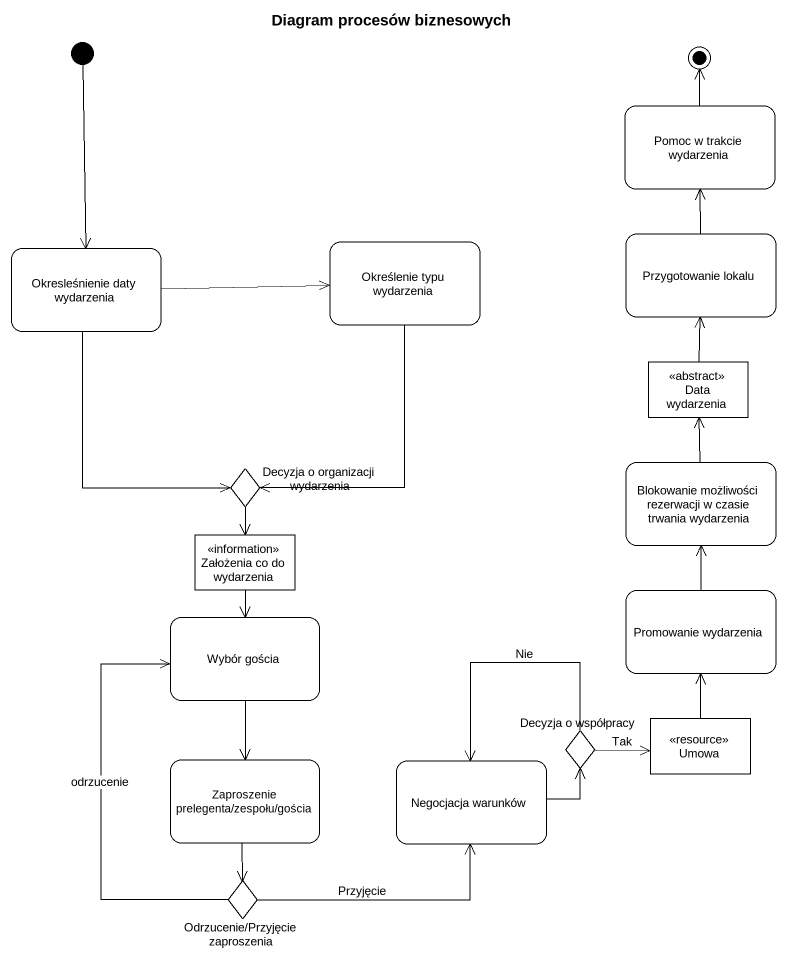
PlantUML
@startuml
title Diagram procesów biznesowych
hide empty description
state "Pomoc w trakcie wydarzenia" as Pomoc_w_trakcie_wydarzenia
state "Okresleśnienie daty wydarzenia" as Okresleśnienie_daty
state "Określenie typu wydarzenia" as Określenie_typu_wydarzenia
state "Przygotowanie lokalu" as Przygotowanie_lokalu
state "Data wydarzenia" as Data_wydarzenia <<abstract>>
state "Decyzja o organizacji wydarzenia" as Decyzja_o_organizacji <<choice>>
state "Blokowanie możliwości rezerwacji w czasie trwania wydarzenia" as Blokowanie_możliwości
state "Założenia co do wydarzenia" as Założenia_co_do_wydarzenia <<information>>
state "Wybór gościa" as Wybór_gościa
state "Promowanie wydarzenia" as Promowanie_wydarzenia
state "Decyzja o współpracy" as Decyzja_o_współpracy <<choice>>
state Umowa <<resource>>
state "Zaproszenie prelegenta/zespołu/gościa" as Zaproszenie_prelegenta
state "Negocjacja warunków" as Negocjacja_warunków
state "Odrzucenie/Przyjęcie zaproszenia" as Odrzucenie_Przyjęcie <<choice>>
[*] --> Okresleśnienie_daty
Okresleśnienie_daty -right-> Określenie_typu_wydarzenia
Okresleśnienie_daty --> Decyzja_o_organizacji
Określenie_typu_wydarzenia --> Decyzja_o_organizacji
Przygotowanie_lokalu -up-> Pomoc_w_trakcie_wydarzenia
Data_wydarzenia -up-> Przygotowanie_lokalu
Decyzja_o_organizacji --> Założenia_co_do_wydarzenia
Blokowanie_możliwości -up-> Data_wydarzenia
Założenia_co_do_wydarzenia --> Wybór_gościa
Wybór_gościa --> Zaproszenie_prelegenta
Promowanie_wydarzenia -up-> Blokowanie_możliwości
Decyzja_o_współpracy -right-> Umowa : Tak
Decyzja_o_współpracy -left-> Negocjacja_warunków : Nie
Umowa -up-> Promowanie_wydarzenia
Zaproszenie_prelegenta --> Odrzucenie_Przyjęcie
Negocjacja_warunków -right-> Decyzja_o_współpracy
Odrzucenie_Przyjęcie -up-> Wybór_gościa : odrzucenie
Odrzucenie_Przyjęcie -right-> Negocjacja_warunków : Przyjęcie
Pomoc_w_trakcie_wydarzenia -up-> [*]
@enduml
